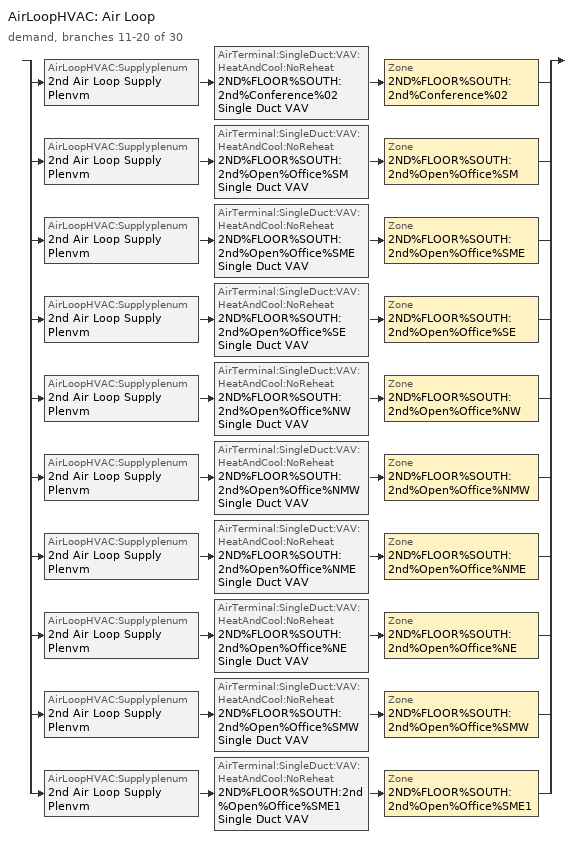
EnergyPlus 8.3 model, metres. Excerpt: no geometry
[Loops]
AirLoopHVAC 'Air Loop'
 demand, branches 11-20 of 30: split
  | AirLoopHVAC:Supplyplenum '2nd Air Loop Supply Plenvm' > AirTerminal:SingleDuct:VAV:HeatAndCool:NoReheat '2ND%FLOOR%SOUTH:2nd%Conference%02 Single Duct VAV' > Zone '2ND%FLOOR%SOUTH:2nd%Conference%02'
  | AirLoopHVAC:Supplyplenum '2nd Air Loop Supply Plenvm' > AirTerminal:SingleDuct:VAV:HeatAndCool:NoReheat '2ND%FLOOR%SOUTH:2nd%Open%Office%SM Single Duct VAV' > Zone '2ND%FLOOR%SOUTH:2nd%Open%Office%SM'
  | AirLoopHVAC:Supplyplenum '2nd Air Loop Supply Plenvm' > AirTerminal:SingleDuct:VAV:HeatAndCool:NoReheat '2ND%FLOOR%SOUTH:2nd%Open%Office%SME Single Duct VAV' > Zone '2ND%FLOOR%SOUTH:2nd%Open%Office%SME'
  | AirLoopHVAC:Supplyplenum '2nd Air Loop Supply Plenvm' > AirTerminal:SingleDuct:VAV:HeatAndCool:NoReheat '2ND%FLOOR%SOUTH:2nd%Open%Office%SE Single Duct VAV' > Zone '2ND%FLOOR%SOUTH:2nd%Open%Office%SE'
  | AirLoopHVAC:Supplyplenum '2nd Air Loop Supply Plenvm' > AirTerminal:SingleDuct:VAV:HeatAndCool:NoReheat '2ND%FLOOR%SOUTH:2nd%Open%Office%NW Single Duct VAV' > Zone '2ND%FLOOR%SOUTH:2nd%Open%Office%NW'
  | AirLoopHVAC:Supplyplenum '2nd Air Loop Supply Plenvm' > AirTerminal:SingleDuct:VAV:HeatAndCool:NoReheat '2ND%FLOOR%SOUTH:2nd%Open%Office%NMW Single Duct VAV' > Zone '2ND%FLOOR%SOUTH:2nd%Open%Office%NMW'
  | AirLoopHVAC:Supplyplenum '2nd Air Loop Supply Plenvm' > AirTerminal:SingleDuct:VAV:HeatAndCool:NoReheat '2ND%FLOOR%SOUTH:2nd%Open%Office%NME Single Duct VAV' > Zone '2ND%FLOOR%SOUTH:2nd%Open%Office%NME'
  | AirLoopHVAC:Supplyplenum '2nd Air Loop Supply Plenvm' > AirTerminal:SingleDuct:VAV:HeatAndCool:NoReheat '2ND%FLOOR%SOUTH:2nd%Open%Office%NE Single Duct VAV' > Zone '2ND%FLOOR%SOUTH:2nd%Open%Office%NE'
  | AirLoopHVAC:Supplyplenum '2nd Air Loop Supply Plenvm' > AirTerminal:SingleDuct:VAV:HeatAndCool:NoReheat '2ND%FLOOR%SOUTH:2nd%Open%Office%SMW Single Duct VAV' > Zone '2ND%FLOOR%SOUTH:2nd%Open%Office%SMW'
  | AirLoopHVAC:Supplyplenum '2nd Air Loop Supply Plenvm' > AirTerminal:SingleDuct:VAV:HeatAndCool:NoReheat '2ND%FLOOR%SOUTH:2nd%Open%Office%SME1 Single Duct VAV' > Zone '2ND%FLOOR%SOUTH:2nd%Open%Office%SME1'
[WindowMaterial:Glazing]
2: Optical Data Type=SpectralAverage; Thickness {m}=0.003; Solar Transmittance at Normal Incidence=0.837; Front Side Solar Reflectance at Normal Incidence=0.075; Back Side Solar Reflectance at Normal Incidence=0.075; Visible Transmittance at Normal Incidence=0.898; Front Side Visible Reflectance at Normal Incidence=0.081; Back Side Visible Reflectance at Normal Incidence=0.081; Infrared Transmittance at Normal Incidence=0; Front Side Infrared Hemispherical Emissivity=0.84; Back Side Infrared Hemispherical Emissivity=0.84; Conductivity {W/m-K}=0.9; Dirt Correction Factor for Solar and Visible Transmittance=1
[WindowProperty:FrameAndDivider]
2: Frame Width {m}=0.0635; Frame Outside Projection {m}=0; Frame Inside Projection {m}=0; Frame Conductance {W/m2-K}=9.5; Ratio of Frame-Edge Glass Conductance to Center-Of-Glass Conductance=1; Frame Solar Absorptance=0.5; Frame Visible Absorptance=0.5; Frame Thermal Hemispherical Emissivity=0.9; Divider Type=DividedLite; Divider Width {m}=0; Number of Horizontal Dividers=0; Number of Vertical Dividers=0; Divider Outside Projection {m}=0; Divider Inside Projection {m}=0; Divider Conductance {W/m2-K}=0; Ratio of Divider-Edge Glass Conductance to Center-Of-Glass Conductance=1; Divider Solar Absorptance=0; Divider Visible Absorptance=0; Divider Thermal Hemispherical Emissivity=0.9; Outside Reveal Solar Absorptance=0.5; Inside Sill Depth {m}=0; Inside Sill Solar Absorptance=0.5; Inside Reveal Depth {m}=0; Inside Reveal Solar Absorptance=0.5
[DesignSpecification:OutdoorAir]
OAReq: Outdoor Air Method=AirChanges/Hour; Outdoor Air Flow Air Changes per Hour=3; Outdoor Air Flow Rate Fraction Schedule=OAFrac Schedule
[DesignSpecification:ZoneAirDistribution] Zone Air Distribution Effectiveness in Cooling Mode=1; Zone Air Distribution Effectiveness in Heating Mode=1
SZ DZAD 2ND%FLOOR%SOUTH:2nd%Conference%02; SZ DZAD 2ND%FLOOR%SOUTH:2nd%Open%Office%NE; SZ DZAD 2ND%FLOOR%SOUTH:2nd%Open%Office%SMW; SZ DZAD 2ND%FLOOR%SOUTH:2nd%Open%Office%SM; SZ DZAD 2ND%FLOOR%SOUTH:2nd%Open%Office%SE; SZ DZAD 2ND%FLOOR%SOUTH:2nd%Open%Office%SME; SZ DZAD 2ND%FLOOR%SOUTH:2nd%Open%Office%NMW; SZ DZAD 2ND%FLOOR%SOUTH:2nd%Open%Office%NME; SZ DZAD 2ND%FLOOR%SOUTH:2nd%Open%Office%NW; SZ DZAD 2ND%FLOOR%SOUTH:2nd%Open%Office%SME1
[Sizing:Zone] Zone Cooling Design Supply Air Temperature Input Method=SupplyAirTemperature; Zone Cooling Design Supply Air Temperature {C}=14; Zone Heating Design Supply Air Temperature Input Method=SupplyAirTemperature; Zone Heating Design Supply Air Temperature {C}=40; Zone Cooling Design Supply Air Humidity Ratio {kgWater/kgDryAir}=0.008; Zone Heating Design Supply Air Humidity Ratio {kgWater/kgDryAir}=0.008; Design Specification Outdoor Air Object=OAReq; Cooling Design Air Flow Method=DesignDay; Cooling Design Air Flow Rate {m3/s}=0; Cooling Minimum Air Flow per Zone Floor Area {m3/s-m2}=0.000762; Cooling Minimum Air Flow {m3/s}=0; Cooling Minimum Air Flow Fraction=0; Heating Design Air Flow Method=DesignDay; Heating Design Air Flow Rate {m3/s}=0; Heating Maximum Air Flow per Zone Floor Area {m3/s-m2}=0.002032; Heating Maximum Air Flow {m3/s}=0.141576; Heating Maximum Air Flow Fraction=1
Name | Design Specification Zone Air Distribution Object
2ND%FLOOR%SOUTH:2nd%Conference%02 | SZ DZAD 2ND%FLOOR%SOUTH:2nd%Conference%02
2ND%FLOOR%SOUTH:2nd%Open%Office%NE | SZ DZAD 2ND%FLOOR%SOUTH:2nd%Open%Office%NE
2ND%FLOOR%SOUTH:2nd%Open%Office%SMW | SZ DZAD 2ND%FLOOR%SOUTH:2nd%Open%Office%SMW
2ND%FLOOR%SOUTH:2nd%Open%Office%SM | SZ DZAD 2ND%FLOOR%SOUTH:2nd%Open%Office%SM
2ND%FLOOR%SOUTH:2nd%Open%Office%SE | SZ DZAD 2ND%FLOOR%SOUTH:2nd%Open%Office%SE
2ND%FLOOR%SOUTH:2nd%Open%Office%SME | SZ DZAD 2ND%FLOOR%SOUTH:2nd%Open%Office%SME
2ND%FLOOR%SOUTH:2nd%Open%Office%NMW | SZ DZAD 2ND%FLOOR%SOUTH:2nd%Open%Office%NMW
2ND%FLOOR%SOUTH:2nd%Open%Office%NME | SZ DZAD 2ND%FLOOR%SOUTH:2nd%Open%Office%NME
2ND%FLOOR%SOUTH:2nd%Open%Office%NW | SZ DZAD 2ND%FLOOR%SOUTH:2nd%Open%Office%NW
2ND%FLOOR%SOUTH:2nd%Open%Office%SME1 | SZ DZAD 2ND%FLOOR%SOUTH:2nd%Open%Office%SME1
[ZoneControl:Thermostat] Control Type Schedule=HVACTemplate-Always 4
Name | Zone or ZoneList | Control 1
2ND%FLOOR%SOUTH:2nd%Open%Office%NE Thermostat | 2ND%FLOOR%SOUTH:2nd%Open%Office%NE | 2ND%FLOOR%SOUTH:2nd%Open%Office%NE Thermostat Dual SP Control
2ND%FLOOR%SOUTH:2nd%Conference%02 Thermostat | 2ND%FLOOR%SOUTH:2nd%Conference%02 | 2ND%FLOOR%SOUTH:2nd%Conference%02 Thermostat Dual SP Control
2ND%FLOOR%SOUTH:2nd%Open%Office%SMW Thermostat | 2ND%FLOOR%SOUTH:2nd%Open%Office%SMW | 2ND%FLOOR%SOUTH:2nd%Open%Office%SMW Thermostat Dual SP Control
2ND%FLOOR%SOUTH:2nd%Open%Office%SM Thermostat | 2ND%FLOOR%SOUTH:2nd%Open%Office%SM | 2ND%FLOOR%SOUTH:2nd%Open%Office%SM Thermostat Dual SP Control
2ND%FLOOR%SOUTH:2nd%Open%Office%SE Thermostat | 2ND%FLOOR%SOUTH:2nd%Open%Office%SE | 2ND%FLOOR%SOUTH:2nd%Open%Office%SE Thermostat Dual SP Control
2ND%FLOOR%SOUTH:2nd%Open%Office%SME Thermostat | 2ND%FLOOR%SOUTH:2nd%Open%Office%SME | 2ND%FLOOR%SOUTH:2nd%Open%Office%SME Thermostat Dual SP Control
2ND%FLOOR%SOUTH:2nd%Open%Office%NMW Thermostat | 2ND%FLOOR%SOUTH:2nd%Open%Office%NMW | 2ND%FLOOR%SOUTH:2nd%Open%Office%NMW Thermostat Dual SP Control
2ND%FLOOR%SOUTH:2nd%Open%Office%NME Thermostat | 2ND%FLOOR%SOUTH:2nd%Open%Office%NME | 2ND%FLOOR%SOUTH:2nd%Open%Office%NME Thermostat Dual SP Control
2ND%FLOOR%SOUTH:2nd%Open%Office%NW Thermostat | 2ND%FLOOR%SOUTH:2nd%Open%Office%NW | 2ND%FLOOR%SOUTH:2nd%Open%Office%NW Thermostat Dual SP Control
2ND%FLOOR%SOUTH:2nd%Open%Office%SME1 Thermostat | 2ND%FLOOR%SOUTH:2nd%Open%Office%SME1 | 2ND%FLOOR%SOUTH:2nd%Open%Office%SME1 Thermostat Dual SP Control
[ThermostatSetpoint:DualSetpoint]
Name | Heating Setpoint Temperature Schedule | Cooling Setpoint Temperature Schedule
2ND%FLOOR%SOUTH:2nd%Open%Office%NE Thermostat Dual SP Control | ZoneHeatingSetpoint_2ndFloor2ndOpenNE | ZoneCoolingSetpoint_2ndFloor2ndOpenNE
2ND%FLOOR%SOUTH:2nd%Conference%02 Thermostat Dual SP Control | ZoneHeatingSetpoint_2ndFloor2ndCof02 | ZoneCoolingSetpoint_2ndFloor2ndCof02
2ND%FLOOR%SOUTH:2nd%Open%Office%SMW Thermostat Dual SP Control | ZoneHeatingSetpoint_2ndFloor2ndOpenSMW | ZoneCoolingSetpoint_2ndFloor2ndOpenSMW
2ND%FLOOR%SOUTH:2nd%Open%Office%SM Thermostat Dual SP Control | ZoneHeatingSetpoint_2ndFloor2ndOpenSM | ZoneCoolingSetpoint_2ndFloor2ndOpenSM
2ND%FLOOR%SOUTH:2nd%Open%Office%SE Thermostat Dual SP Control | ZoneHeatingSetpoint_2ndFloor2ndOpenSE | ZoneCoolingSetpoint_2ndFloor2ndOpenSE
2ND%FLOOR%SOUTH:2nd%Open%Office%SME Thermostat Dual SP Control | ZoneHeatingSetpoint_2ndFloor2ndOpenSME | ZoneCoolingSetpoint_2ndFloor2ndOpenSME
2ND%FLOOR%SOUTH:2nd%Open%Office%NMW Thermostat Dual SP Control | ZoneHeatingSetpoint_2ndFloor2ndOpenNMW | ZoneCoolingSetpoint_2ndFloor2ndOpenNMW
2ND%FLOOR%SOUTH:2nd%Open%Office%NME Thermostat Dual SP Control | ZoneHeatingSetpoint_2ndFloor2ndOpenNME | ZoneCoolingSetpoint_2ndFloor2ndOpenNME
2ND%FLOOR%SOUTH:2nd%Open%Office%NW Thermostat Dual SP Control | ZoneHeatingSetpoint_2ndFloor2ndOpenNW | ZoneCoolingSetpoint_2ndFloor2ndOpenNW
2ND%FLOOR%SOUTH:2nd%Open%Office%SME1 Thermostat Dual SP Control | ZoneHeatingSetpoint_2ndFloor2ndOpenSME1 | ZoneCoolingSetpoint_2ndFloor2ndOpenSME1
[AirTerminal:SingleDuct:VAV:HeatAndCool:NoReheat] Availability Schedule=2; Maximum Air Flow Rate {m3/s}=autosize; Zone Minimum Air Flow Fraction=0.05
2ND%FLOOR%SOUTH:2nd%Conference%02 Single Duct VAV; 2ND%FLOOR%SOUTH:2nd%Open%Office%NE Single Duct VAV; 2ND%FLOOR%SOUTH:2nd%Open%Office%NME Single Duct VAV; 2ND%FLOOR%SOUTH:2nd%Open%Office%NMW Single Duct VAV; 2ND%FLOOR%SOUTH:2nd%Open%Office%NW Single Duct VAV; 2ND%FLOOR%SOUTH:2nd%Open%Office%SE Single Duct VAV; 2ND%FLOOR%SOUTH:2nd%Open%Office%SME Single Duct VAV; 2ND%FLOOR%SOUTH:2nd%Open%Office%SM Single Duct VAV; 2ND%FLOOR%SOUTH:2nd%Open%Office%SMW Single Duct VAV; 2ND%FLOOR%SOUTH:2nd%Open%Office%SME1 Single Duct VAV
[Zone equipment]
2ND%FLOOR%SOUTH:2nd%Conference%02: 2ND%FLOOR%SOUTH:2nd%Conference%02 Single Duct VAV
2ND%FLOOR%SOUTH:2nd%Open%Office%NE: 2ND%FLOOR%SOUTH:2nd%Open%Office%NE Single Duct VAV
2ND%FLOOR%SOUTH:2nd%Open%Office%NME: 2ND%FLOOR%SOUTH:2nd%Open%Office%NME Single Duct VAV
2ND%FLOOR%SOUTH:2nd%Open%Office%NMW: 2ND%FLOOR%SOUTH:2nd%Open%Office%NMW Single Duct VAV
2ND%FLOOR%SOUTH:2nd%Open%Office%NW: 2ND%FLOOR%SOUTH:2nd%Open%Office%NW Single Duct VAV
2ND%FLOOR%SOUTH:2nd%Open%Office%SE: 2ND%FLOOR%SOUTH:2nd%Open%Office%SE Single Duct VAV
2ND%FLOOR%SOUTH:2nd%Open%Office%SME: 2ND%FLOOR%SOUTH:2nd%Open%Office%SME Single Duct VAV
2ND%FLOOR%SOUTH:2nd%Open%Office%SM: 2ND%FLOOR%SOUTH:2nd%Open%Office%SM Single Duct VAV
2ND%FLOOR%SOUTH:2nd%Open%Office%SMW: 2ND%FLOOR%SOUTH:2nd%Open%Office%SMW Single Duct VAV
2ND%FLOOR%SOUTH:2nd%Open%Office%SME1: 2ND%FLOOR%SOUTH:2nd%Open%Office%SME1 Single Duct VAV
[Schedule:Compact]
HVACTemplate-Always 4: Through: 12/31, For: AllDays, Until: 24:00, 4
2: Through: 12/31, For: AllDays, Until: 24:00, 1
OAFrac Schedule: Through: 12/31, For: Weekdays SummerDesignDay WinterDesignDay, Until: 08:00, 0, Until: 18:00, 1, Until: 24:00, 0, For: Weekends AllOtherDays, Until: 24:00, 0
ZoneHeatingSetpoint_2ndFloor2ndOpenNE; ZoneCoolingSetpoint_2ndFloor2ndOpenNE; ZoneHeatingSetpoint_2ndFloor2ndCof02; ZoneCoolingSetpoint_2ndFloor2ndCof02; ZoneHeatingSetpoint_2ndFloor2ndOpenSMW; ZoneCoolingSetpoint_2ndFloor2ndOpenSMW; ZoneHeatingSetpoint_2ndFloor2ndOpenSM; ZoneCoolingSetpoint_2ndFloor2ndOpenSM; ZoneHeatingSetpoint_2ndFloor2ndOpenSE; ZoneCoolingSetpoint_2ndFloor2ndOpenSE; ZoneHeatingSetpoint_2ndFloor2ndOpenSME; ZoneCoolingSetpoint_2ndFloor2ndOpenSME; ZoneHeatingSetpoint_2ndFloor2ndOpenNMW; ZoneCoolingSetpoint_2ndFloor2ndOpenNMW; ZoneHeatingSetpoint_2ndFloor2ndOpenNW; ZoneCoolingSetpoint_2ndFloor2ndOpenNW; ZoneHeatingSetpoint_2ndFloor2ndOpenNME; ZoneCoolingSetpoint_2ndFloor2ndOpenNME; ZoneHeatingSetpoint_2ndFloor2ndOpenSME1; ZoneCoolingSetpoint_2ndFloor2ndOpenSME1: Through: 31 Dec, For: allDays, Until: 24:00, 22
